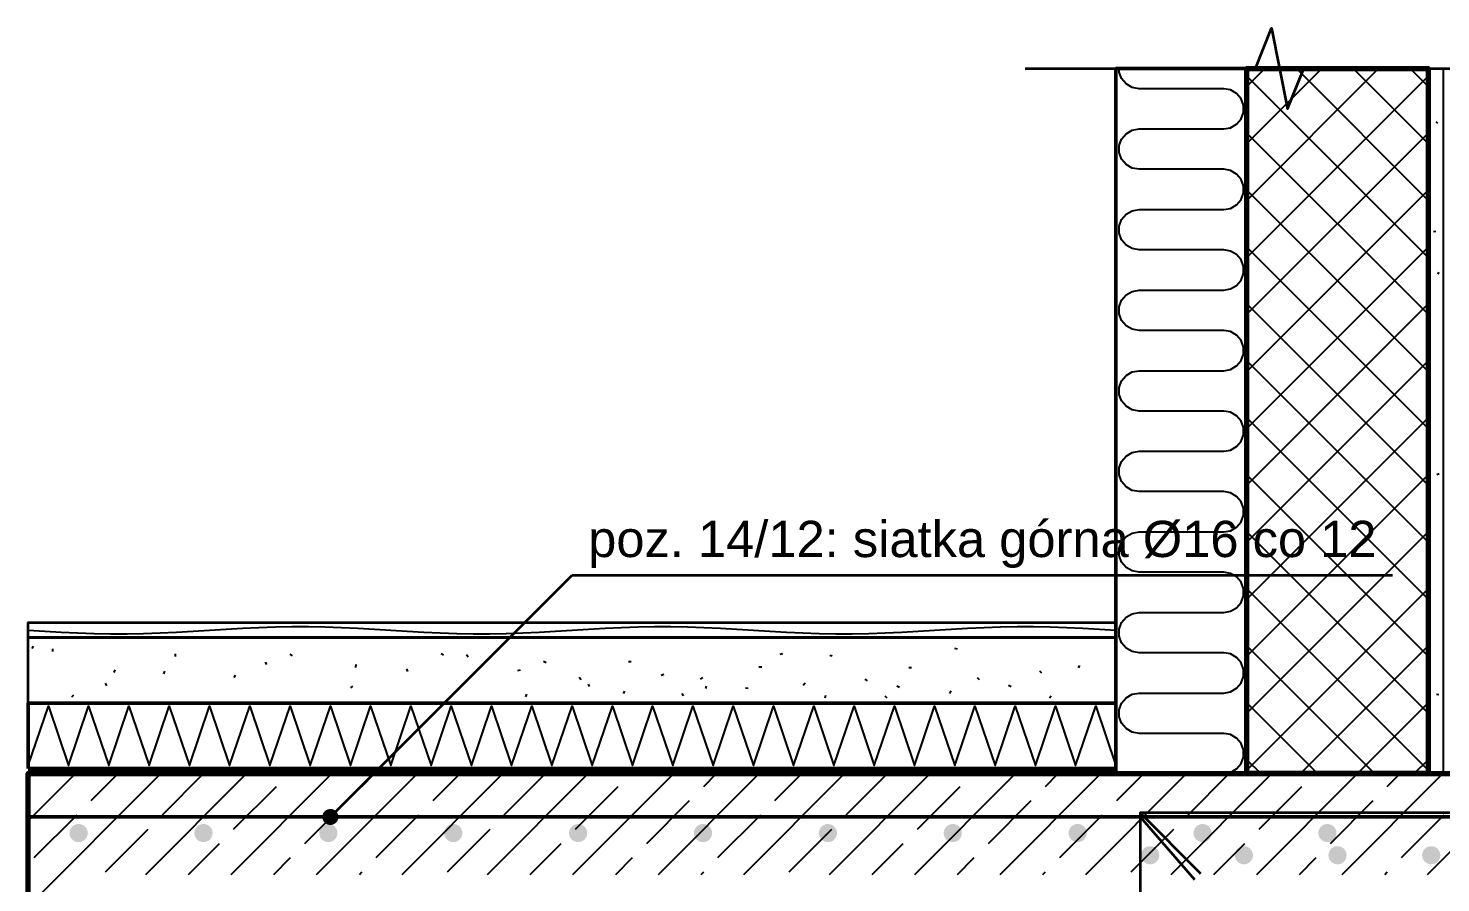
# Model space of a CAD drawing. Header units: metres. Extents: x -2.2 to 48.7, y -1.5 to 0.6.
# Drawn here: x 22.82 to 24.223, y -0.258 to 0.59 of the extents above; entities that cross this region are included whole.
import ezdxf

# ---------------------------------------------------------------- set-up
doc = ezdxf.new("R2010")
doc.units = ezdxf.units.M
for name, color, linetype, lineweight in [('A-FUNDAMENTY', 7, 'Continuous', 50), ('A-IZOL-WODNA', 5, 'Continuous', 100), ('A-KRESKOWANIE', 8, 'Continuous', 18), ('A-OPISY', 2, 'Continuous', 25), ('A-SCIANY-IZOL', 4, 'Continuous', 35), ('A-SCIANY-KONSTR', 7, 'Continuous', 50), ('A-SCIANY-WYK', 8, 'Continuous', 18), ('A-WARSTWY', 8, 'Continuous', 25), ('K-ZBROJENIE', 1, 'Continuous', 100), ('K-ZBROJENIE-OPIS', 2, 'Continuous', 25)]:
    doc.layers.add(name, color=color, linetype=linetype, lineweight=lineweight)
doc.styles.add('PL_ARIAL', font='arial.ttf')

msp = doc.modelspace()

# ---------------------------------------------------------------- hatches: boundary and pattern name
at = {"layer": 'K-ZBROJENIE', "true_color": 0x000000}
for points in [[(22.8793, -0.209), (22.8793, -0.2099), (22.8792, -0.2108), (22.879, -0.2116), (22.8787, -0.2124), (22.8783, -0.2132), (22.8778, -0.214), (22.8773, -0.2147), (22.8767, -0.2154), (22.8761, -0.216), (22.8753, -0.2165), (22.8746, -0.2169), (22.8738, -0.2173), (22.873, -0.2176), (22.8721, -0.2178), (22.8712, -0.218), (22.8703, -0.218), (22.8695, -0.218), (22.8686, -0.2178), (22.8677, -0.2176), (22.8669, -0.2173), (22.8661, -0.2169), (22.8653, -0.2165), (22.8646, -0.216), (22.864, -0.2154), (22.8634, -0.2147), (22.8629, -0.214), (22.8624, -0.2132), (22.862, -0.2124), (22.8617, -0.2116), (22.8615, -0.2108), (22.8614, -0.2099), (22.8613, -0.209), (22.8614, -0.2081), (22.8615, -0.2072), (22.8617, -0.2064), (22.862, -0.2056), (22.8624, -0.2048), (22.8629, -0.204), (22.8634, -0.2033), (22.864, -0.2026), (22.8646, -0.202), (22.8653, -0.2015), (22.8661, -0.2011), (22.8669, -0.2007), (22.8677, -0.2004), (22.8686, -0.2002), (22.8695, -0.2), (22.8703, -0.2), (22.8712, -0.2), (22.8721, -0.2002), (22.873, -0.2004), (22.8738, -0.2007), (22.8746, -0.2011), (22.8753, -0.2015), (22.8761, -0.202), (22.8767, -0.2026), (22.8773, -0.2033), (22.8778, -0.204), (22.8783, -0.2048), (22.8787, -0.2056), (22.879, -0.2064), (22.8792, -0.2072), (22.8793, -0.2081)], [(23.0033, -0.209), (23.0033, -0.2099), (23.0032, -0.2108), (23.003, -0.2116), (23.0027, -0.2124), (23.0023, -0.2132), (23.0018, -0.214), (23.0013, -0.2147), (23.0007, -0.2154), (23.0001, -0.216), (22.9993, -0.2165), (22.9986, -0.2169), (22.9978, -0.2173), (22.997, -0.2176), (22.9961, -0.2178), (22.9952, -0.218), (22.9943, -0.218), (22.9935, -0.218), (22.9926, -0.2178), (22.9917, -0.2176), (22.9909, -0.2173), (22.9901, -0.2169), (22.9893, -0.2165), (22.9886, -0.216), (22.988, -0.2154), (22.9874, -0.2147), (22.9869, -0.214), (22.9864, -0.2132), (22.986, -0.2124), (22.9857, -0.2116), (22.9855, -0.2108), (22.9854, -0.2099), (22.9853, -0.209), (22.9854, -0.2081), (22.9855, -0.2072), (22.9857, -0.2064), (22.986, -0.2056), (22.9864, -0.2048), (22.9869, -0.204), (22.9874, -0.2033), (22.988, -0.2026), (22.9886, -0.202), (22.9893, -0.2015), (22.9901, -0.2011), (22.9909, -0.2007), (22.9917, -0.2004), (22.9926, -0.2002), (22.9935, -0.2), (22.9943, -0.2), (22.9952, -0.2), (22.9961, -0.2002), (22.997, -0.2004), (22.9978, -0.2007), (22.9986, -0.2011), (22.9993, -0.2015), (23.0001, -0.202), (23.0007, -0.2026), (23.0013, -0.2033), (23.0018, -0.204), (23.0023, -0.2048), (23.0027, -0.2056), (23.003, -0.2064), (23.0032, -0.2072), (23.0033, -0.2081)], [(23.1273, -0.209), (23.1273, -0.2099), (23.1272, -0.2108), (23.127, -0.2116), (23.1267, -0.2124), (23.1263, -0.2132), (23.1258, -0.214), (23.1253, -0.2147), (23.1247, -0.2154), (23.1241, -0.216), (23.1233, -0.2165), (23.1226, -0.2169), (23.1218, -0.2173), (23.121, -0.2176), (23.1201, -0.2178), (23.1192, -0.218), (23.1183, -0.218), (23.1175, -0.218), (23.1166, -0.2178), (23.1157, -0.2176), (23.1149, -0.2173), (23.1141, -0.2169), (23.1133, -0.2165), (23.1126, -0.216), (23.112, -0.2154), (23.1114, -0.2147), (23.1109, -0.214), (23.1104, -0.2132), (23.11, -0.2124), (23.1097, -0.2116), (23.1095, -0.2108), (23.1094, -0.2099), (23.1093, -0.209), (23.1094, -0.2081), (23.1095, -0.2072), (23.1097, -0.2064), (23.11, -0.2056), (23.1104, -0.2048), (23.1109, -0.204), (23.1114, -0.2033), (23.112, -0.2026), (23.1126, -0.202), (23.1133, -0.2015), (23.1141, -0.2011), (23.1149, -0.2007), (23.1157, -0.2004), (23.1166, -0.2002), (23.1175, -0.2), (23.1183, -0.2), (23.1192, -0.2), (23.1201, -0.2002), (23.121, -0.2004), (23.1218, -0.2007), (23.1226, -0.2011), (23.1233, -0.2015), (23.1241, -0.202), (23.1247, -0.2026), (23.1253, -0.2033), (23.1258, -0.204), (23.1263, -0.2048), (23.1267, -0.2056), (23.127, -0.2064), (23.1272, -0.2072), (23.1273, -0.2081)], [(23.2513, -0.209), (23.2513, -0.2099), (23.2512, -0.2108), (23.251, -0.2116), (23.2507, -0.2124), (23.2503, -0.2132), (23.2498, -0.214), (23.2493, -0.2147), (23.2487, -0.2154), (23.2481, -0.216), (23.2473, -0.2165), (23.2466, -0.2169), (23.2458, -0.2173), (23.245, -0.2176), (23.2441, -0.2178), (23.2432, -0.218), (23.2423, -0.218), (23.2415, -0.218), (23.2406, -0.2178), (23.2397, -0.2176), (23.2389, -0.2173), (23.2381, -0.2169), (23.2373, -0.2165), (23.2366, -0.216), (23.236, -0.2154), (23.2354, -0.2147), (23.2349, -0.214), (23.2344, -0.2132), (23.234, -0.2124), (23.2337, -0.2116), (23.2335, -0.2108), (23.2334, -0.2099), (23.2333, -0.209), (23.2334, -0.2081), (23.2335, -0.2072), (23.2337, -0.2064), (23.234, -0.2056), (23.2344, -0.2048), (23.2349, -0.204), (23.2354, -0.2033), (23.236, -0.2026), (23.2366, -0.202), (23.2373, -0.2015), (23.2381, -0.2011), (23.2389, -0.2007), (23.2397, -0.2004), (23.2406, -0.2002), (23.2415, -0.2), (23.2423, -0.2), (23.2432, -0.2), (23.2441, -0.2002), (23.245, -0.2004), (23.2458, -0.2007), (23.2466, -0.2011), (23.2473, -0.2015), (23.2481, -0.202), (23.2487, -0.2026), (23.2493, -0.2033), (23.2498, -0.204), (23.2503, -0.2048), (23.2507, -0.2056), (23.251, -0.2064), (23.2512, -0.2072), (23.2513, -0.2081)], [(23.3753, -0.209), (23.3753, -0.2099), (23.3752, -0.2108), (23.375, -0.2116), (23.3747, -0.2124), (23.3743, -0.2132), (23.3738, -0.214), (23.3733, -0.2147), (23.3727, -0.2154), (23.3721, -0.216), (23.3713, -0.2165), (23.3706, -0.2169), (23.3698, -0.2173), (23.369, -0.2176), (23.3681, -0.2178), (23.3672, -0.218), (23.3663, -0.218), (23.3655, -0.218), (23.3646, -0.2178), (23.3637, -0.2176), (23.3629, -0.2173), (23.3621, -0.2169), (23.3613, -0.2165), (23.3606, -0.216), (23.36, -0.2154), (23.3594, -0.2147), (23.3589, -0.214), (23.3584, -0.2132), (23.358, -0.2124), (23.3577, -0.2116), (23.3575, -0.2108), (23.3574, -0.2099), (23.3573, -0.209), (23.3574, -0.2081), (23.3575, -0.2072), (23.3577, -0.2064), (23.358, -0.2056), (23.3584, -0.2048), (23.3589, -0.204), (23.3594, -0.2033), (23.36, -0.2026), (23.3606, -0.202), (23.3613, -0.2015), (23.3621, -0.2011), (23.3629, -0.2007), (23.3637, -0.2004), (23.3646, -0.2002), (23.3655, -0.2), (23.3663, -0.2), (23.3672, -0.2), (23.3681, -0.2002), (23.369, -0.2004), (23.3698, -0.2007), (23.3706, -0.2011), (23.3713, -0.2015), (23.3721, -0.202), (23.3727, -0.2026), (23.3733, -0.2033), (23.3738, -0.204), (23.3743, -0.2048), (23.3747, -0.2056), (23.375, -0.2064), (23.3752, -0.2072), (23.3753, -0.2081)], [(23.4993, -0.209), (23.4993, -0.2099), (23.4992, -0.2108), (23.499, -0.2116), (23.4987, -0.2124), (23.4983, -0.2132), (23.4978, -0.214), (23.4973, -0.2147), (23.4967, -0.2154), (23.4961, -0.216), (23.4953, -0.2165), (23.4946, -0.2169), (23.4938, -0.2173), (23.493, -0.2176), (23.4921, -0.2178), (23.4912, -0.218), (23.4903, -0.218), (23.4895, -0.218), (23.4886, -0.2178), (23.4877, -0.2176), (23.4869, -0.2173), (23.4861, -0.2169), (23.4853, -0.2165), (23.4846, -0.216), (23.484, -0.2154), (23.4834, -0.2147), (23.4829, -0.214), (23.4824, -0.2132), (23.482, -0.2124), (23.4817, -0.2116), (23.4815, -0.2108), (23.4814, -0.2099), (23.4813, -0.209), (23.4814, -0.2081), (23.4815, -0.2072), (23.4817, -0.2064), (23.482, -0.2056), (23.4824, -0.2048), (23.4829, -0.204), (23.4834, -0.2033), (23.484, -0.2026), (23.4846, -0.202), (23.4853, -0.2015), (23.4861, -0.2011), (23.4869, -0.2007), (23.4877, -0.2004), (23.4886, -0.2002), (23.4895, -0.2), (23.4903, -0.2), (23.4912, -0.2), (23.4921, -0.2002), (23.493, -0.2004), (23.4938, -0.2007), (23.4946, -0.2011), (23.4953, -0.2015), (23.4961, -0.202), (23.4967, -0.2026), (23.4973, -0.2033), (23.4978, -0.204), (23.4983, -0.2048), (23.4987, -0.2056), (23.499, -0.2064), (23.4992, -0.2072), (23.4993, -0.2081)], [(23.6233, -0.209), (23.6233, -0.2099), (23.6232, -0.2108), (23.623, -0.2116), (23.6227, -0.2124), (23.6223, -0.2132), (23.6218, -0.214), (23.6213, -0.2147), (23.6207, -0.2154), (23.6201, -0.216), (23.6193, -0.2165), (23.6186, -0.2169), (23.6178, -0.2173), (23.617, -0.2176), (23.6161, -0.2178), (23.6152, -0.218), (23.6143, -0.218), (23.6135, -0.218), (23.6126, -0.2178), (23.6117, -0.2176), (23.6109, -0.2173), (23.6101, -0.2169), (23.6093, -0.2165), (23.6086, -0.216), (23.608, -0.2154), (23.6074, -0.2147), (23.6069, -0.214), (23.6064, -0.2132), (23.606, -0.2124), (23.6057, -0.2116), (23.6055, -0.2108), (23.6054, -0.2099), (23.6053, -0.209), (23.6054, -0.2081), (23.6055, -0.2072), (23.6057, -0.2064), (23.606, -0.2056), (23.6064, -0.2048), (23.6069, -0.204), (23.6074, -0.2033), (23.608, -0.2026), (23.6086, -0.202), (23.6093, -0.2015), (23.6101, -0.2011), (23.6109, -0.2007), (23.6117, -0.2004), (23.6126, -0.2002), (23.6135, -0.2), (23.6143, -0.2), (23.6152, -0.2), (23.6161, -0.2002), (23.617, -0.2004), (23.6178, -0.2007), (23.6186, -0.2011), (23.6193, -0.2015), (23.6201, -0.202), (23.6207, -0.2026), (23.6213, -0.2033), (23.6218, -0.204), (23.6223, -0.2048), (23.6227, -0.2056), (23.623, -0.2064), (23.6232, -0.2072), (23.6233, -0.2081)], [(23.7473, -0.209), (23.7473, -0.2099), (23.7472, -0.2108), (23.747, -0.2116), (23.7467, -0.2124), (23.7463, -0.2132), (23.7458, -0.214), (23.7453, -0.2147), (23.7447, -0.2154), (23.7441, -0.216), (23.7433, -0.2165), (23.7426, -0.2169), (23.7418, -0.2173), (23.741, -0.2176), (23.7401, -0.2178), (23.7392, -0.218), (23.7383, -0.218), (23.7375, -0.218), (23.7366, -0.2178), (23.7357, -0.2176), (23.7349, -0.2173), (23.7341, -0.2169), (23.7333, -0.2165), (23.7326, -0.216), (23.732, -0.2154), (23.7314, -0.2147), (23.7309, -0.214), (23.7304, -0.2132), (23.73, -0.2124), (23.7297, -0.2116), (23.7295, -0.2108), (23.7294, -0.2099), (23.7293, -0.209), (23.7294, -0.2081), (23.7295, -0.2072), (23.7297, -0.2064), (23.73, -0.2056), (23.7304, -0.2048), (23.7309, -0.204), (23.7314, -0.2033), (23.732, -0.2026), (23.7326, -0.202), (23.7333, -0.2015), (23.7341, -0.2011), (23.7349, -0.2007), (23.7357, -0.2004), (23.7366, -0.2002), (23.7375, -0.2), (23.7383, -0.2), (23.7392, -0.2), (23.7401, -0.2002), (23.741, -0.2004), (23.7418, -0.2007), (23.7426, -0.2011), (23.7433, -0.2015), (23.7441, -0.202), (23.7447, -0.2026), (23.7453, -0.2033), (23.7458, -0.204), (23.7463, -0.2048), (23.7467, -0.2056), (23.747, -0.2064), (23.7472, -0.2072), (23.7473, -0.2081)], [(23.8713, -0.209), (23.8713, -0.2099), (23.8712, -0.2108), (23.871, -0.2116), (23.8707, -0.2124), (23.8703, -0.2132), (23.8698, -0.214), (23.8693, -0.2147), (23.8687, -0.2154), (23.8681, -0.216), (23.8673, -0.2165), (23.8666, -0.2169), (23.8658, -0.2173), (23.865, -0.2176), (23.8641, -0.2178), (23.8632, -0.218), (23.8623, -0.218), (23.8615, -0.218), (23.8606, -0.2178), (23.8597, -0.2176), (23.8589, -0.2173), (23.8581, -0.2169), (23.8573, -0.2165), (23.8566, -0.216), (23.856, -0.2154), (23.8554, -0.2147), (23.8549, -0.214), (23.8544, -0.2132), (23.854, -0.2124), (23.8537, -0.2116), (23.8535, -0.2108), (23.8534, -0.2099), (23.8533, -0.209), (23.8534, -0.2081), (23.8535, -0.2072), (23.8537, -0.2064), (23.854, -0.2056), (23.8544, -0.2048), (23.8549, -0.204), (23.8554, -0.2033), (23.856, -0.2026), (23.8566, -0.202), (23.8573, -0.2015), (23.8581, -0.2011), (23.8589, -0.2007), (23.8597, -0.2004), (23.8606, -0.2002), (23.8615, -0.2), (23.8623, -0.2), (23.8632, -0.2), (23.8641, -0.2002), (23.865, -0.2004), (23.8658, -0.2007), (23.8666, -0.2011), (23.8673, -0.2015), (23.8681, -0.202), (23.8687, -0.2026), (23.8693, -0.2033), (23.8698, -0.204), (23.8703, -0.2048), (23.8707, -0.2056), (23.871, -0.2064), (23.8712, -0.2072), (23.8713, -0.2081)], [(23.9953, -0.209), (23.9953, -0.2099), (23.9952, -0.2108), (23.995, -0.2116), (23.9947, -0.2124), (23.9943, -0.2132), (23.9938, -0.214), (23.9933, -0.2147), (23.9927, -0.2154), (23.9921, -0.216), (23.9913, -0.2165), (23.9906, -0.2169), (23.9898, -0.2173), (23.989, -0.2176), (23.9881, -0.2178), (23.9872, -0.218), (23.9863, -0.218), (23.9855, -0.218), (23.9846, -0.2178), (23.9837, -0.2176), (23.9829, -0.2173), (23.9821, -0.2169), (23.9813, -0.2165), (23.9806, -0.216), (23.98, -0.2154), (23.9794, -0.2147), (23.9789, -0.214), (23.9784, -0.2132), (23.978, -0.2124), (23.9777, -0.2116), (23.9775, -0.2108), (23.9774, -0.2099), (23.9773, -0.209), (23.9774, -0.2081), (23.9775, -0.2072), (23.9777, -0.2064), (23.978, -0.2056), (23.9784, -0.2048), (23.9789, -0.204), (23.9794, -0.2033), (23.98, -0.2026), (23.9806, -0.202), (23.9813, -0.2015), (23.9821, -0.2011), (23.9829, -0.2007), (23.9837, -0.2004), (23.9846, -0.2002), (23.9855, -0.2), (23.9863, -0.2), (23.9872, -0.2), (23.9881, -0.2002), (23.989, -0.2004), (23.9898, -0.2007), (23.9906, -0.2011), (23.9913, -0.2015), (23.9921, -0.202), (23.9927, -0.2026), (23.9933, -0.2033), (23.9938, -0.204), (23.9943, -0.2048), (23.9947, -0.2056), (23.995, -0.2064), (23.9952, -0.2072), (23.9953, -0.2081)], [(24.1193, -0.209), (24.1193, -0.2099), (24.1192, -0.2108), (24.119, -0.2116), (24.1187, -0.2124), (24.1183, -0.2132), (24.1178, -0.214), (24.1173, -0.2147), (24.1167, -0.2154), (24.1161, -0.216), (24.1153, -0.2165), (24.1146, -0.2169), (24.1138, -0.2173), (24.113, -0.2176), (24.1121, -0.2178), (24.1112, -0.218), (24.1103, -0.218), (24.1095, -0.218), (24.1086, -0.2178), (24.1077, -0.2176), (24.1069, -0.2173), (24.1061, -0.2169), (24.1053, -0.2165), (24.1046, -0.216), (24.104, -0.2154), (24.1034, -0.2147), (24.1029, -0.214), (24.1024, -0.2132), (24.102, -0.2124), (24.1017, -0.2116), (24.1015, -0.2108), (24.1014, -0.2099), (24.1013, -0.209), (24.1014, -0.2081), (24.1015, -0.2072), (24.1017, -0.2064), (24.102, -0.2056), (24.1024, -0.2048), (24.1029, -0.204), (24.1034, -0.2033), (24.104, -0.2026), (24.1046, -0.202), (24.1053, -0.2015), (24.1061, -0.2011), (24.1069, -0.2007), (24.1077, -0.2004), (24.1086, -0.2002), (24.1095, -0.2), (24.1103, -0.2), (24.1112, -0.2), (24.1121, -0.2002), (24.113, -0.2004), (24.1138, -0.2007), (24.1146, -0.2011), (24.1153, -0.2015), (24.1161, -0.202), (24.1167, -0.2026), (24.1173, -0.2033), (24.1178, -0.204), (24.1183, -0.2048), (24.1187, -0.2056), (24.119, -0.2064), (24.1192, -0.2072), (24.1193, -0.2081)], [(23.9433, -0.231), (23.9433, -0.2319), (23.9432, -0.2328), (23.943, -0.2336), (23.9427, -0.2344), (23.9423, -0.2352), (23.9418, -0.236), (23.9413, -0.2367), (23.9407, -0.2374), (23.9401, -0.238), (23.9393, -0.2385), (23.9386, -0.2389), (23.9378, -0.2393), (23.937, -0.2396), (23.9361, -0.2398), (23.9352, -0.24), (23.9343, -0.24), (23.9335, -0.24), (23.9326, -0.2398), (23.9317, -0.2396), (23.9309, -0.2393), (23.9301, -0.2389), (23.9293, -0.2385), (23.9286, -0.238), (23.928, -0.2374), (23.9274, -0.2367), (23.9269, -0.236), (23.9264, -0.2352), (23.926, -0.2344), (23.9257, -0.2336), (23.9255, -0.2328), (23.9254, -0.2319), (23.9253, -0.231), (23.9254, -0.2301), (23.9255, -0.2292), (23.9257, -0.2284), (23.926, -0.2276), (23.9264, -0.2268), (23.9269, -0.226), (23.9274, -0.2253), (23.928, -0.2246), (23.9286, -0.224), (23.9293, -0.2235), (23.9301, -0.2231), (23.9309, -0.2227), (23.9317, -0.2224), (23.9326, -0.2222), (23.9335, -0.222), (23.9343, -0.222), (23.9352, -0.222), (23.9361, -0.2222), (23.937, -0.2224), (23.9378, -0.2227), (23.9386, -0.2231), (23.9393, -0.2235), (23.9401, -0.224), (23.9407, -0.2246), (23.9413, -0.2253), (23.9418, -0.226), (23.9423, -0.2268), (23.9427, -0.2276), (23.943, -0.2284), (23.9432, -0.2292), (23.9433, -0.2301)], [(24.0363, -0.231), (24.0363, -0.2319), (24.0362, -0.2328), (24.036, -0.2336), (24.0357, -0.2344), (24.0353, -0.2352), (24.0348, -0.236), (24.0343, -0.2367), (24.0337, -0.2374), (24.0331, -0.238), (24.0323, -0.2385), (24.0316, -0.2389), (24.0308, -0.2393), (24.03, -0.2396), (24.0291, -0.2398), (24.0282, -0.24), (24.0273, -0.24), (24.0265, -0.24), (24.0256, -0.2398), (24.0247, -0.2396), (24.0239, -0.2393), (24.0231, -0.2389), (24.0223, -0.2385), (24.0216, -0.238), (24.021, -0.2374), (24.0204, -0.2367), (24.0199, -0.236), (24.0194, -0.2352), (24.019, -0.2344), (24.0187, -0.2336), (24.0185, -0.2328), (24.0184, -0.2319), (24.0183, -0.231), (24.0184, -0.2301), (24.0185, -0.2292), (24.0187, -0.2284), (24.019, -0.2276), (24.0194, -0.2268), (24.0199, -0.226), (24.0204, -0.2253), (24.021, -0.2246), (24.0216, -0.224), (24.0223, -0.2235), (24.0231, -0.2231), (24.0239, -0.2227), (24.0247, -0.2224), (24.0256, -0.2222), (24.0265, -0.222), (24.0273, -0.222), (24.0282, -0.222), (24.0291, -0.2222), (24.03, -0.2224), (24.0308, -0.2227), (24.0316, -0.2231), (24.0323, -0.2235), (24.0331, -0.224), (24.0337, -0.2246), (24.0343, -0.2253), (24.0348, -0.226), (24.0353, -0.2268), (24.0357, -0.2276), (24.036, -0.2284), (24.0362, -0.2292), (24.0363, -0.2301)], [(24.1293, -0.231), (24.1293, -0.2319), (24.1292, -0.2328), (24.129, -0.2336), (24.1287, -0.2344), (24.1283, -0.2352), (24.1278, -0.236), (24.1273, -0.2367), (24.1267, -0.2374), (24.1261, -0.238), (24.1253, -0.2385), (24.1246, -0.2389), (24.1238, -0.2393), (24.123, -0.2396), (24.1221, -0.2398), (24.1212, -0.24), (24.1203, -0.24), (24.1195, -0.24), (24.1186, -0.2398), (24.1177, -0.2396), (24.1169, -0.2393), (24.1161, -0.2389), (24.1153, -0.2385), (24.1146, -0.238), (24.114, -0.2374), (24.1134, -0.2367), (24.1129, -0.236), (24.1124, -0.2352), (24.112, -0.2344), (24.1117, -0.2336), (24.1115, -0.2328), (24.1114, -0.2319), (24.1113, -0.231), (24.1114, -0.2301), (24.1115, -0.2292), (24.1117, -0.2284), (24.112, -0.2276), (24.1124, -0.2268), (24.1129, -0.226), (24.1134, -0.2253), (24.114, -0.2246), (24.1146, -0.224), (24.1153, -0.2235), (24.1161, -0.2231), (24.1169, -0.2227), (24.1177, -0.2224), (24.1186, -0.2222), (24.1195, -0.222), (24.1203, -0.222), (24.1212, -0.222), (24.1221, -0.2222), (24.123, -0.2224), (24.1238, -0.2227), (24.1246, -0.2231), (24.1253, -0.2235), (24.1261, -0.224), (24.1267, -0.2246), (24.1273, -0.2253), (24.1278, -0.226), (24.1283, -0.2268), (24.1287, -0.2276), (24.129, -0.2284), (24.1292, -0.2292), (24.1293, -0.2301)], [(24.2223, -0.231), (24.2223, -0.2319), (24.2222, -0.2328), (24.222, -0.2336), (24.2217, -0.2344), (24.2213, -0.2352), (24.2208, -0.236), (24.2203, -0.2367), (24.2197, -0.2374), (24.2191, -0.238), (24.2183, -0.2385), (24.2176, -0.2389), (24.2168, -0.2393), (24.216, -0.2396), (24.2151, -0.2398), (24.2142, -0.24), (24.2133, -0.24), (24.2125, -0.24), (24.2116, -0.2398), (24.2107, -0.2396), (24.2099, -0.2393), (24.2091, -0.2389), (24.2083, -0.2385), (24.2076, -0.238), (24.207, -0.2374), (24.2064, -0.2367), (24.2059, -0.236), (24.2054, -0.2352), (24.205, -0.2344), (24.2047, -0.2336), (24.2045, -0.2328), (24.2044, -0.2319), (24.2043, -0.231), (24.2044, -0.2301), (24.2045, -0.2292), (24.2047, -0.2284), (24.205, -0.2276), (24.2054, -0.2268), (24.2059, -0.226), (24.2064, -0.2253), (24.207, -0.2246), (24.2076, -0.224), (24.2083, -0.2235), (24.2091, -0.2231), (24.2099, -0.2227), (24.2107, -0.2224), (24.2116, -0.2222), (24.2125, -0.222), (24.2133, -0.222), (24.2142, -0.222), (24.2151, -0.2222), (24.216, -0.2224), (24.2168, -0.2227), (24.2176, -0.2231), (24.2183, -0.2235), (24.2191, -0.224), (24.2197, -0.2246), (24.2203, -0.2253), (24.2208, -0.226), (24.2213, -0.2268), (24.2217, -0.2276), (24.222, -0.2284), (24.2222, -0.2292), (24.2223, -0.2301)]]:
    msp.add_hatch(color=7, dxfattribs=at).paths.add_polyline_path(points)
at = {"layer": 'K-ZBROJENIE-OPIS', "true_color": 0x000000}
msp.add_hatch(color=7, dxfattribs=at).paths.add_polyline_path([(23.1283, -0.193), (23.1281, -0.1909), (23.1273, -0.189), (23.126, -0.1873), (23.1243, -0.1861), (23.1224, -0.1853), (23.1203, -0.185), (23.1183, -0.1853), (23.1163, -0.1861), (23.1147, -0.1873), (23.1134, -0.189), (23.1126, -0.1909), (23.1123, -0.193), (23.1126, -0.1951), (23.1134, -0.197), (23.1147, -0.1987), (23.1163, -0.1999), (23.1183, -0.2007), (23.1203, -0.201), (23.1224, -0.2007), (23.1243, -0.1999), (23.126, -0.1987), (23.1273, -0.197), (23.1281, -0.1951)])

# ---------------------------------------------------------------- linework, layer by layer
at = {"layer": 'A-FUNDAMENTY', "lineweight": 70, "ltscale": 0.02}
msp.add_lwpolyline([(22.8203, -0.4), (22.8203, -0.15), (22.8203, -0.15), (22.8203, -0.15), (25.4203, -0.15)], dxfattribs=at)
at = {"layer": 'A-IZOL-WODNA', "lineweight": 140, "ltscale": 0.02}
msp.add_lwpolyline([(22.8203, -0.1475), (23.9003, -0.1475)], dxfattribs=at)
at = {"layer": 'A-KRESKOWANIE', "lineweight": 25, "ltscale": 0.02}
for points in [[(24.0073, -0.15), (24.0142, -0.1488), (24.0202, -0.1453), (24.0247, -0.14), (24.027, -0.1335), (24.027, -0.1265), (24.0247, -0.12), (24.0202, -0.1147), (24.0142, -0.1112), (24.0073, -0.11), (24.0073, -0.11), (23.9233, -0.11), (23.9165, -0.1088), (23.9105, -0.1053), (23.906, -0.1), (23.9037, -0.0935), (23.9037, -0.0865), (23.906, -0.08), (23.9105, -0.0747), (23.9165, -0.0712), (23.9233, -0.07), (23.9233, -0.07), (24.0073, -0.07), (24.0142, -0.0688), (24.0202, -0.0653), (24.0247, -0.06), (24.027, -0.0535), (24.027, -0.0465), (24.0247, -0.04), (24.0202, -0.0347), (24.0142, -0.0312), (24.0073, -0.03), (24.0073, -0.03), (23.9233, -0.03), (23.9165, -0.0288), (23.9105, -0.0253), (23.906, -0.02), (23.9037, -0.0135), (23.9037, -0.0065), (23.906, 0), (23.9105, 0.0053), (23.9165, 0.0088), (23.9233, 0.01), (23.9233, 0.01), (24.0073, 0.01), (24.0142, 0.0112), (24.0202, 0.0147), (24.0247, 0.02), (24.027, 0.0265), (24.027, 0.0335), (24.0247, 0.04), (24.0202, 0.0453), (24.0142, 0.0488), (24.0073, 0.05), (24.0073, 0.05), (23.9233, 0.05), (23.9165, 0.0512), (23.9105, 0.0547), (23.906, 0.06), (23.9037, 0.0665), (23.9037, 0.0735), (23.906, 0.08), (23.9105, 0.0853), (23.9165, 0.0888), (23.9233, 0.09), (23.9233, 0.09), (24.0073, 0.09), (24.0142, 0.0912), (24.0202, 0.0947), (24.0247, 0.1), (24.027, 0.1065), (24.027, 0.1135), (24.0247, 0.12), (24.0202, 0.1253), (24.0142, 0.1288), (24.0073, 0.13), (24.0073, 0.13), (23.9233, 0.13), (23.9165, 0.1312), (23.9105, 0.1347), (23.906, 0.14), (23.9037, 0.1465), (23.9037, 0.1535), (23.906, 0.16), (23.9105, 0.1653), (23.9165, 0.1688), (23.9233, 0.17), (24.0073, 0.17), (24.0142, 0.1712), (24.0202, 0.1747), (24.0247, 0.18), (24.027, 0.1865), (24.027, 0.1935), (24.0247, 0.2), (24.0202, 0.2053), (24.0142, 0.2088), (24.0073, 0.21), (24.0073, 0.21), (23.9233, 0.21), (23.9165, 0.2112), (23.9105, 0.2147), (23.906, 0.22), (23.9037, 0.2265), (23.9037, 0.2335), (23.906, 0.24), (23.9105, 0.2453), (23.9165, 0.2488), (23.9233, 0.25), (24.0073, 0.25), (24.0142, 0.2512), (24.0202, 0.2547), (24.0247, 0.26), (24.027, 0.2665), (24.027, 0.2735), (24.0247, 0.28), (24.0202, 0.2853), (24.0142, 0.2888), (24.0073, 0.29), (24.0073, 0.29), (23.9233, 0.29), (23.9165, 0.2912), (23.9105, 0.2947), (23.906, 0.3), (23.9037, 0.3065), (23.9037, 0.3135), (23.906, 0.32), (23.9105, 0.3253), (23.9165, 0.3288), (23.9233, 0.33), (24.0073, 0.33), (24.0142, 0.3312), (24.0202, 0.3347), (24.0247, 0.34), (24.027, 0.3465), (24.027, 0.3535), (24.0247, 0.36), (24.0202, 0.3653), (24.0142, 0.3688), (24.0073, 0.37), (24.0073, 0.37), (23.9233, 0.37), (23.9165, 0.3712), (23.9105, 0.3747), (23.906, 0.38), (23.9037, 0.3865), (23.9037, 0.3935), (23.906, 0.4), (23.9105, 0.4053), (23.9165, 0.4088), (23.9233, 0.41), (23.9233, 0.41), (24.0073, 0.41), (24.0142, 0.4112), (24.0202, 0.4147), (24.0247, 0.42), (24.027, 0.4265), (24.027, 0.4335), (24.0247, 0.44), (24.0202, 0.4453), (24.0142, 0.4488), (24.0073, 0.45), (24.0073, 0.45), (23.9233, 0.45), (23.9165, 0.4512), (23.9105, 0.4547), (23.906, 0.46), (23.9037, 0.4665), (23.9037, 0.4735), (23.906, 0.48), (23.9105, 0.4853), (23.9165, 0.4888), (23.9233, 0.49), (23.9233, 0.49), (24.0073, 0.49), (24.0142, 0.4912), (24.0202, 0.4947), (24.0247, 0.5), (24.027, 0.5065), (24.027, 0.5135), (24.0247, 0.52), (24.0202, 0.5253), (24.0142, 0.5288), (24.0073, 0.53), (24.0073, 0.53), (23.9233, 0.53), (23.9165, 0.5312), (23.9105, 0.5347), (23.906, 0.54), (23.9037, 0.5465), (23.9037, 0.55)], [(24.0303, 0.4191), (24.1612, 0.55)], [(24.0303, 0.4757), (24.1047, 0.55)], [(24.0303, 0.5323), (24.0481, 0.55)], [(24.2103, 0.4191), (24.0795, 0.55)], [(24.2103, 0.4757), (24.136, 0.55)], [(24.2103, 0.5323), (24.1926, 0.55)], [(24.0303, 0.3625), (24.2103, 0.5425)], [(24.2103, 0.3625), (24.0303, 0.5425)], [(24.22, 0.4955), (24.2183, 0.4972)], [(24.0303, 0.306), (24.2103, 0.486)], [(24.2103, 0.306), (24.0303, 0.486)], [(24.0303, 0.2494), (24.2103, 0.4294)], [(24.2103, 0.2494), (24.0303, 0.4294)], [(24.2156, 0.3882), (24.218, 0.3885)], [(24.0303, 0.1928), (24.2103, 0.3728)], [(24.2103, 0.1928), (24.0303, 0.3728)], [(24.2202, 0.3458), (24.221, 0.348)], [(24.0303, 0.1363), (24.2103, 0.3163)], [(24.2103, 0.1363), (24.0303, 0.3163)], [(24.0303, 0.0797), (24.2103, 0.2597)], [(24.2103, 0.0797), (24.0303, 0.2597)], [(24.0303, 0.0231), (24.2103, 0.2031)], [(24.2103, 0.0231), (24.0303, 0.2031)], [(24.0303, -0.0334), (24.2103, 0.1466)], [(24.2103, -0.0334), (24.0303, 0.1466)], [(24.2189, 0.1471), (24.2212, 0.1479)], [(24.0303, -0.09), (24.2103, 0.09)], [(24.2103, -0.09), (24.0303, 0.09)], [(24.0303, -0.1466), (24.2103, 0.0334)], [(24.2103, -0.1466), (24.0303, 0.0334)], [(22.8203, -0.0075), (22.8367, -0.0085), (22.8531, -0.0094), (22.8694, -0.0102), (22.8858, -0.0108), (22.9022, -0.0111), (22.9185, -0.0111), (22.9349, -0.0108), (22.9513, -0.0102), (22.9676, -0.0094), (22.984, -0.0085), (23.0003, -0.0075), (23.0167, -0.0065), (23.0331, -0.0056), (23.0494, -0.0048), (23.0658, -0.0042), (23.0822, -0.0039), (23.0985, -0.0039), (23.1149, -0.0042), (23.1313, -0.0048), (23.1476, -0.0056), (23.164, -0.0065), (23.1803, -0.0075), (23.1967, -0.0085), (23.2131, -0.0094), (23.2294, -0.0102), (23.2458, -0.0108), (23.2622, -0.0111), (23.2785, -0.0111), (23.2949, -0.0108), (23.3113, -0.0102), (23.3276, -0.0094), (23.344, -0.0085), (23.3603, -0.0075), (23.3767, -0.0065), (23.3931, -0.0056), (23.4094, -0.0048), (23.4258, -0.0042), (23.4422, -0.0039), (23.4585, -0.0039), (23.4749, -0.0042), (23.4913, -0.0048), (23.5076, -0.0056), (23.524, -0.0065), (23.5403, -0.0075), (23.5567, -0.0085), (23.5731, -0.0094), (23.5894, -0.0102), (23.6058, -0.0108), (23.6222, -0.0111), (23.6385, -0.0111), (23.6549, -0.0108), (23.6713, -0.0102), (23.6876, -0.0094), (23.704, -0.0085), (23.7203, -0.0075), (23.7367, -0.0065), (23.7531, -0.0056), (23.7694, -0.0048), (23.7858, -0.0042), (23.8022, -0.0039), (23.8185, -0.0039), (23.8349, -0.0042), (23.8513, -0.0048), (23.8676, -0.0056), (23.884, -0.0065), (23.9003, -0.0075)], [(22.8243, -0.0257), (22.8257, -0.0233)], [(22.8448, -0.0289), (22.8446, -0.0261)], [(23.7431, -0.0265), (23.7404, -0.0259)], [(24.1572, -0.15), (24.0303, -0.0231)], [(24.0835, -0.15), (24.2103, -0.0231)], [(22.9666, -0.0337), (22.9667, -0.0309)], [(23.0574, -0.0417), (23.056, -0.0393)], [(23.0827, -0.0332), (23.0805, -0.0315)], [(23.1457, -0.0446), (23.1461, -0.0418)], [(23.2328, -0.0323), (23.2302, -0.0312)], [(23.2572, -0.0343), (23.2554, -0.0321)], [(23.3346, -0.0399), (23.3321, -0.0387)], [(23.419, -0.0391), (23.4162, -0.0391)], [(23.5668, -0.0314), (23.5695, -0.0307)], [(23.6187, -0.0334), (23.6161, -0.0326)], [(22.9055, -0.0495), (22.9066, -0.0469)], [(22.955, -0.0509), (22.9559, -0.0482)], [(23.0249, -0.0546), (23.0261, -0.0521)], [(23.1971, -0.0486), (23.1962, -0.0459)], [(23.3064, -0.0476), (23.3091, -0.0471)], [(23.3694, -0.0568), (23.3675, -0.0547)], [(23.4489, -0.0523), (23.4514, -0.0511)], [(23.4878, -0.0562), (23.4901, -0.0545)], [(23.5459, -0.0441), (23.5487, -0.0441)], [(23.6975, -0.0451), (23.6947, -0.0449)], [(23.7648, -0.0569), (23.763, -0.0548)], [(23.8267, -0.0502), (23.8247, -0.0482)], [(23.863, -0.0449), (23.8646, -0.0425)], [(22.8985, -0.0627), (22.8972, -0.0602)], [(23.1405, -0.0649), (23.1425, -0.063)], [(23.3777, -0.0636), (23.3765, -0.0611)], [(23.4113, -0.0703), (23.4128, -0.068)], [(23.493, -0.0656), (23.4939, -0.063)], [(23.5353, -0.0655), (23.5325, -0.0653)], [(23.5898, -0.062), (23.5916, -0.0599)], [(23.6536, -0.0577), (23.6512, -0.0561)], [(23.6854, -0.0646), (23.6829, -0.0633)], [(23.7353, -0.0703), (23.7367, -0.0678)], [(23.7962, -0.0639), (23.7938, -0.0624)], [(22.8203, -0.142), (22.8403, -0.083), (22.8603, -0.142), (22.8803, -0.083), (22.9003, -0.142), (22.9203, -0.083), (22.9403, -0.142), (22.9603, -0.083), (22.9803, -0.142), (23.0003, -0.083), (23.0203, -0.142), (23.0403, -0.083), (23.0603, -0.142), (23.0803, -0.083), (23.1003, -0.142), (23.1203, -0.083), (23.1403, -0.142), (23.1603, -0.083), (23.1803, -0.142), (23.2003, -0.083), (23.2203, -0.142), (23.2403, -0.083), (23.2603, -0.142), (23.2803, -0.083), (23.3003, -0.142), (23.3203, -0.083), (23.3403, -0.142), (23.3603, -0.083), (23.3803, -0.142), (23.4003, -0.083), (23.4203, -0.142), (23.4403, -0.083), (23.4603, -0.142), (23.4803, -0.083), (23.5003, -0.142), (23.5203, -0.083), (23.5403, -0.142), (23.5603, -0.083), (23.5803, -0.142), (23.6003, -0.083), (23.6203, -0.142), (23.6403, -0.083), (23.6603, -0.142), (23.6803, -0.083), (23.7003, -0.142), (23.7203, -0.083), (23.7403, -0.142), (23.7603, -0.083), (23.7803, -0.142), (23.8003, -0.083), (23.8203, -0.142), (23.8403, -0.083), (23.8603, -0.142), (23.8803, -0.083), (23.9003, -0.142), (23.9003, -0.142)], [(22.8637, -0.0739), (22.8655, -0.0717)], [(23.3143, -0.0738), (23.3154, -0.0712)], [(23.4711, -0.0727), (23.4696, -0.0704)], [(23.6116, -0.0749), (23.6123, -0.0722)], [(23.6732, -0.0752), (23.6713, -0.0731)], [(23.8343, -0.0749), (23.8359, -0.0727)], [(24.1006, -0.15), (24.0303, -0.0797)], [(24.1401, -0.15), (24.2103, -0.0797)], [(24.2211, -0.0718), (24.2187, -0.0713)], [(24.0441, -0.15), (24.0303, -0.1363)], [(24.1966, -0.15), (24.2103, -0.1363)], [(22.8203, -0.2818), (22.9521, -0.15)], [(22.8203, -0.1969), (22.8673, -0.15)], [(22.8203, -0.1545), (22.8248, -0.15)], [(22.8829, -0.1768), (22.9097, -0.15)], [(22.937, -0.25), (23.037, -0.15)], [(22.9536, -0.1909), (22.9945, -0.15)], [(23.0218, -0.25), (23.1218, -0.15)], [(23.1067, -0.25), (23.2067, -0.15)], [(23.1516, -0.1626), (23.1642, -0.15)], [(23.1915, -0.25), (23.2915, -0.15)], [(23.2223, -0.1768), (23.2491, -0.15)], [(23.2764, -0.25), (23.3764, -0.15)], [(23.293, -0.1909), (23.334, -0.15)], [(23.3612, -0.25), (23.4612, -0.15)], [(23.4461, -0.25), (23.5461, -0.15)], [(23.491, -0.1626), (23.5037, -0.15)], [(23.5309, -0.25), (23.6309, -0.15)], [(23.5617, -0.1768), (23.5885, -0.15)], [(23.6158, -0.25), (23.7158, -0.15)], [(23.6324, -0.1909), (23.6734, -0.15)], [(23.7006, -0.25), (23.8006, -0.15)], [(23.7855, -0.25), (23.8855, -0.15)], [(23.8304, -0.1626), (23.8431, -0.15)], [(23.8703, -0.25), (23.9703, -0.15)], [(23.9011, -0.1768), (23.9279, -0.15)], [(23.9233, -0.15), (23.9233, -0.15), (23.9233, -0.15)], [(23.9233, -0.15), (24.0073, -0.15)], [(23.9552, -0.25), (24.0552, -0.15)], [(23.9719, -0.1909), (24.0128, -0.15)], [(24.0401, -0.25), (24.1401, -0.15)], [(24.1249, -0.25), (24.2249, -0.15)], [(24.1698, -0.1626), (24.1825, -0.15)], [(24.2098, -0.25), (24.3098, -0.15)], [(23.0243, -0.2051), (23.0668, -0.1626)], [(23.3637, -0.2051), (23.4062, -0.1626)], [(23.7032, -0.2051), (23.7456, -0.1626)], [(24.0426, -0.2051), (24.085, -0.1626)], [(23.095, -0.2192), (23.1375, -0.1768)], [(23.4345, -0.2192), (23.4769, -0.1768)], [(23.7739, -0.2192), (23.8163, -0.1768)], [(24.1133, -0.2192), (24.1557, -0.1768)], [(22.8263, -0.2333), (22.8688, -0.1909)], [(23.1658, -0.2333), (23.2082, -0.1909)], [(23.5052, -0.2333), (23.5476, -0.1909)], [(23.8446, -0.2333), (23.887, -0.1909)], [(24.184, -0.2333), (24.2264, -0.1909)], [(22.8971, -0.2475), (22.9395, -0.2051)], [(23.2365, -0.2475), (23.2789, -0.2051)], [(23.5759, -0.2475), (23.6183, -0.2051)], [(23.9153, -0.2475), (23.9577, -0.2051)], [(22.9794, -0.25), (23.0102, -0.2192)], [(23.3188, -0.25), (23.3496, -0.2192)], [(23.6582, -0.25), (23.689, -0.2192)], [(23.9976, -0.25), (24.0284, -0.2192)], [(23.0642, -0.25), (23.0809, -0.2333)], [(23.4037, -0.25), (23.4203, -0.2333)], [(23.7431, -0.25), (23.7597, -0.2333)], [(24.0825, -0.25), (24.0991, -0.2333)], [(23.1491, -0.25), (23.1516, -0.2475)], [(23.4885, -0.25), (23.491, -0.2475)], [(23.8279, -0.25), (23.8304, -0.2475)], [(24.1673, -0.25), (24.1698, -0.2475)]]:
    msp.add_lwpolyline(points, dxfattribs=at)
at = {"layer": 'A-OPISY', "lineweight": 35, "ltscale": 0.02}
msp.add_lwpolyline([(23.8103, 0.55), (24.0388, 0.55), (24.0548, 0.59), (24.0708, 0.51), (24.0868, 0.55), (24.3153, 0.55)], dxfattribs=at)
at = {"layer": 'A-SCIANY-IZOL', "lineweight": 50, "ltscale": 0.02}
for points in [[(23.9003, -0.15), (23.9003, -0.15), (23.9003, -0.15), (23.9003, -0.15), (23.9003, 0.55), (23.9003, 0.55), (23.9003, 0.55), (23.9003, 0.55), (24.0303, 0.55), (24.0303, 0.55), (24.0303, 0.55), (24.0303, 0.55), (24.0303, -0.15), (24.0303, -0.15), (24.0303, -0.15), (24.0303, -0.15), (23.9003, -0.15)], [(22.8203, -0.145), (22.8203, -0.145), (22.8203, -0.08), (22.8203, -0.08), (22.8203, -0.08), (23.9003, -0.08), (23.9003, -0.08), (23.9003, -0.08), (23.9003, -0.145), (23.9003, -0.145), (23.9003, -0.145), (22.8203, -0.145)]]:
    msp.add_lwpolyline(points, close=True, dxfattribs=at)
at = {"layer": 'A-SCIANY-KONSTR', "lineweight": 70, "ltscale": 0.02}
msp.add_lwpolyline([(24.0303, 0.55), (24.0303, 0.55), (24.0303, 0.55), (24.2103, 0.55), (24.2103, 0.55), (24.2103, 0.55), (24.2103, -0.15), (24.2103, -0.15), (24.2103, -0.15), (24.0303, -0.15), (24.0303, -0.15), (24.0303, -0.15)], close=True, dxfattribs=at)
at = {"layer": 'A-SCIANY-WYK', "lineweight": 25, "ltscale": 0.02}
msp.add_lwpolyline([(24.2103, -0.15), (24.2103, -0.15), (24.2103, 0.55), (24.2103, 0.55), (24.2103, 0.55), (24.2253, 0.55), (24.2253, 0.55), (24.2253, 0.55), (24.2253, -0.15), (24.2253, -0.15), (24.2253, -0.15), (24.2103, -0.15)], close=True, dxfattribs=at)
at = {"layer": 'A-WARSTWY', "lineweight": 35, "ltscale": 0.02}
for points in [[(22.8203, -0.015), (22.8203, -0.015), (22.8203, 0), (22.8203, 0), (22.8203, 0), (23.9003, 0), (23.9003, 0), (23.9003, 0), (23.9003, -0.015), (23.9003, -0.015), (23.9003, -0.015), (22.8203, -0.015)], [(22.8203, -0.08), (22.8203, -0.08), (22.8203, -0.015), (22.8203, -0.015), (22.8203, -0.015), (23.9003, -0.015), (23.9003, -0.015), (23.9003, -0.015), (23.9003, -0.08), (23.9003, -0.08), (23.9003, -0.08), (22.8203, -0.08)]]:
    msp.add_lwpolyline(points, close=True, dxfattribs=at)
at = {"layer": 'K-ZBROJENIE', "lineweight": 50, "ltscale": 0.02}
msp.add_lwpolyline([(22.8203, -0.193), (25.3703, -0.193)], dxfattribs=at)
at = {"layer": 'K-ZBROJENIE', "lineweight": 35, "ltscale": 0.02}
msp.add_lwpolyline([(23.9243, -0.796), (24.3163, -0.796), (24.3163, -0.189), (23.9243, -0.189)], close=True, dxfattribs=at)
for points in [[(23.9243, -0.189), (23.9843, -0.249)], [(23.9243, -0.193), (23.9783, -0.255)]]:
    msp.add_lwpolyline(points, dxfattribs=at)
at = {"layer": 'K-ZBROJENIE-OPIS', "lineweight": 35, "ltscale": 0.02}
for points in [[(23.1203, -0.193), (23.3603, 0.047)], [(23.3603, 0.047), (24.1748, 0.047)]]:
    msp.add_lwpolyline(points, dxfattribs=at)

# ---------------------------------------------------------------- texts
at = {"layer": 'K-ZBROJENIE-OPIS', "style": 'PL_ARIAL'}
msp.add_text('poz. 14/12: siatka górna Ø16 co 12', height=0.036, dxfattribs=at).set_placement((23.3763, 0.065))

doc.saveas('drawing.dxf')
